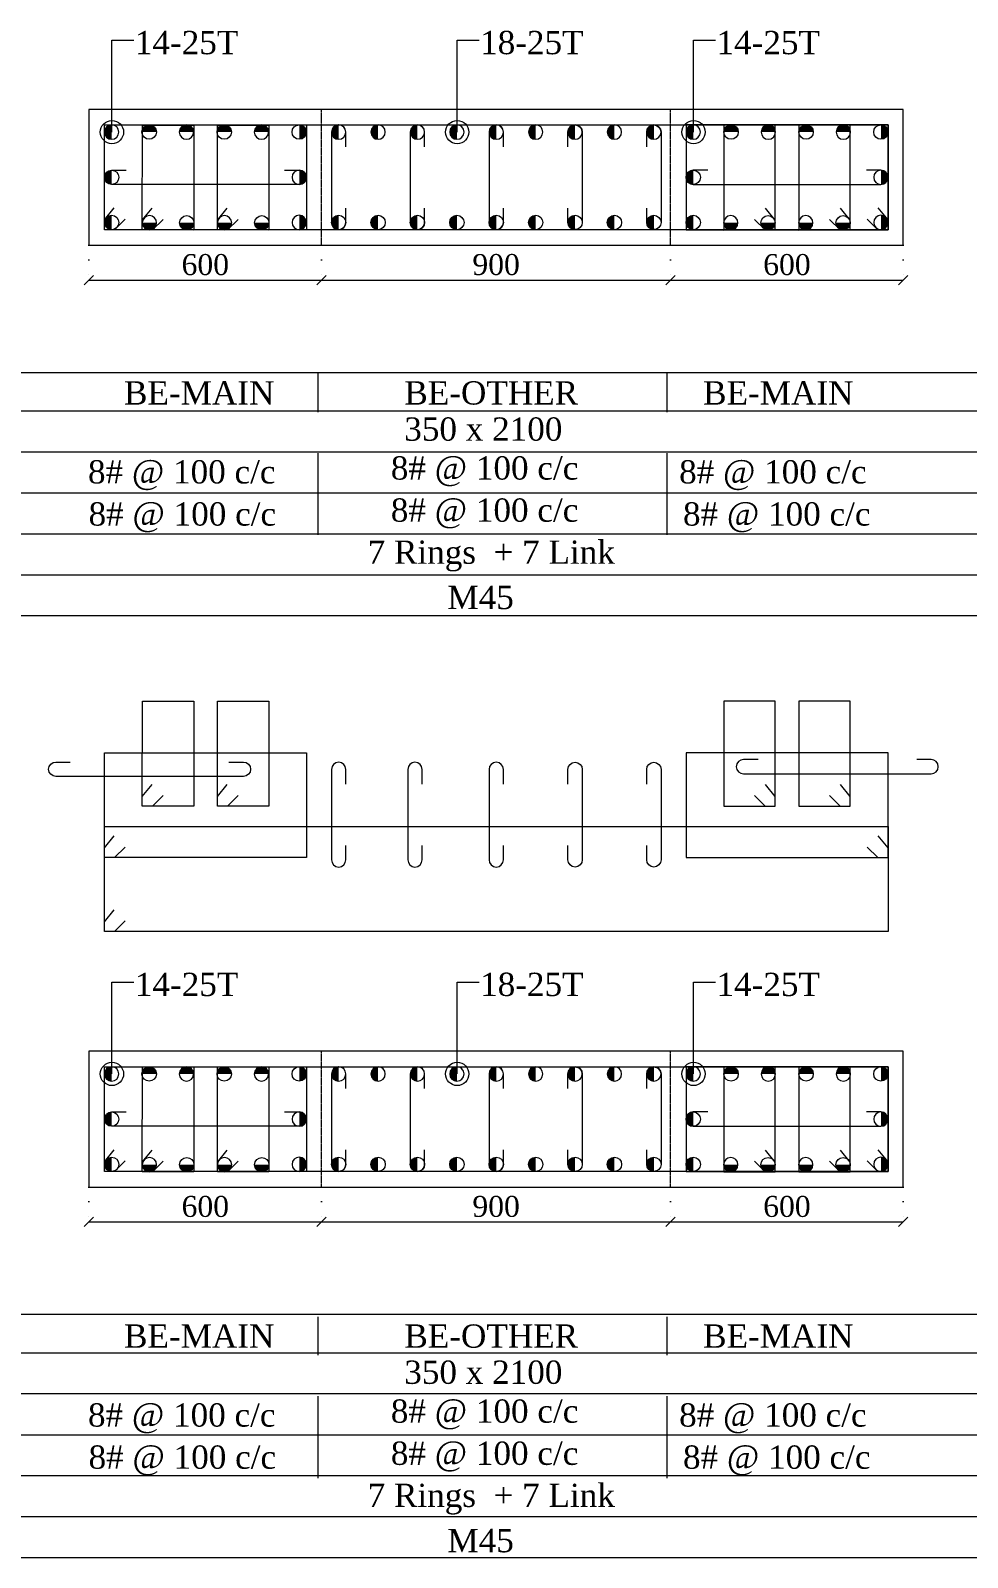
# Model space of a CAD drawing. Header units: millimetres. Extents: x 303 to 27724, y 300 to 68956.
# Drawn here: x 2561 to 4978, y 17967 to 21903 of the extents above; entities that cross this region are included whole.
import ezdxf

# ---------------------------------------------------------------- set-up
doc = ezdxf.new("R2010")
doc.units = ezdxf.units.MM
doc.linetypes.add('( Hidden )', pattern=[0.375, 0.25, -0.125])
doc.linetypes.add('DOT2', pattern=[0.125, 0, -0.125])
doc.layers.get('Defpoints').update_dxf_attribs({"lineweight": 0})
for name, color, linetype, lineweight in [('S-COL. STEEL DIA', 1, 'Continuous', 9), ('S-DIM FOOTING', 7, 'Continuous', 0), ('S-SECTION', 5, 'Continuous', 0), ('S-SECTION MARK', 7, 'Continuous', 0), ('S-SHEET', 7, 'Continuous', 0), ('S-STEEL', 1, 'Continuous', 9), ('S-STEEL-1', 1, 'Continuous', 0), ('S-STEEL-1 C.S.', 106, 'Continuous', 0), ('S-TEXT', 7, 'Continuous', 0)]:
    doc.layers.add(name, color=color, linetype=linetype, lineweight=lineweight)
doc.styles.add('AR', font='ARIALUNI.TTF', dxfattribs={"width": 0.8})
doc.styles.add('S-ROMANS', font='times.ttf')
doc.styles.add('TEXT', font='times.ttf')
doc.dimstyles.new('100', dxfattribs={"dimtxt": 180, "dimasz": 80, "dimexe": 0.18, "dimexo": 0.0625, "dimgap": 1, "dimtad": 1, "dimdec": 0, "dimzin": 0, "dimdsep": 46, "dimtxsty": 'AR', "dimblk": 'DOT', "dimcen": 0.09, "dimse1": 1, "dimse2": 1, "dimclrd": 50, "dimclrt": 256, "dimadec": 0, "dimazin": 0, "dimtfac": 1, "dimtdec": 0, "dimtix": 1, "dimtofl": 0, "dimtmove": 2, "dimatfit": 0, "dimfxl": 1, "dimtolj": 1, "dimtzin": 0, "dimlwd": -1, "dimarcsym": 0})
doc.dimstyles.new('SETU', dxfattribs={"dimtxt": 230, "dimasz": 0.2, "dimexe": 0.1, "dimexo": 0.1, "dimgap": 0.05, "dimtad": 1, "dimdec": 0, "dimzin": 0, "dimdsep": 46, "dimtxsty": 'TEXT', "dimblk": 'OBLIQUE', "dimcen": 0.09, "dimdle": 0.1, "dimclrd": 4, "dimclre": 256, "dimclrt": 256, "dimadec": 1, "dimazin": 0, "dimtfac": 1, "dimtdec": 0, "dimtix": 1, "dimtofl": 0, "dimtmove": 2, "dimatfit": 0, "dimfxl": 1, "dimtolj": 1, "dimtzin": 0, "dimlwd": -1, "dimlwe": -1, "dimarcsym": 1})

# ---------------------------------------------------------------- blocks, each defined once
blk = doc.blocks.new('_Oblique')
at = {"color": 0, "linetype": 'ByBlock', "lineweight": -2}
blk.add_line((-0.5, -0.5), (0.5, 0.5), dxfattribs=at)
blk = doc.blocks.new('*D1692')
at = {"layer": 'Defpoints', "color": 0}
for p in [(2711.9, 18921.9), (3311.9, 18921.9), (3311.9, 18832)]:
    blk.add_point(p, dxfattribs=at)
at = {"layer": 'S-DIM FOOTING', "linetype": 'DOT2', "ltscale": 300}
for p, q in [((2711.9, 18921.8), (2711.9, 18831.9)), ((3311.9, 18921.8), (3311.9, 18831.9))]:
    blk.add_line(p, q, dxfattribs=at)
at = {"layer": 'S-DIM FOOTING', "ltscale": 300}
blk.add_line((2711.8, 18832), (3312, 18832), dxfattribs=at)
at = {"layer": 'S-DIM FOOTING', "linetype": 'ByBlock', "xscale": 24, "yscale": 24, "zscale": 24, "rotation": 180}
blk.add_blockref('_Oblique', (2711.9, 18832), dxfattribs=at)
at = {"layer": 'S-DIM FOOTING', "linetype": 'ByBlock', "xscale": 24, "yscale": 24, "zscale": 24}
blk.add_blockref('_Oblique', (3311.9, 18832), dxfattribs=at)
at = {"layer": 'S-DIM FOOTING', "insert": (3011.9, 18871.5), "char_height": 54, "attachment_point": 5, "style": 'TEXT'}
blk.add_mtext('\\A1;600', dxfattribs=at)
blk = doc.blocks.new('*D1693')
at = {"layer": 'Defpoints', "color": 0}
for p in [(3311.9, 18921.9), (4211.9, 18921.9), (4211.9, 18832)]:
    blk.add_point(p, dxfattribs=at)
at = {"layer": 'S-DIM FOOTING', "linetype": 'DOT2', "ltscale": 300}
for p, q in [((3311.9, 18921.8), (3311.9, 18831.9)), ((4211.9, 18921.8), (4211.9, 18831.9))]:
    blk.add_line(p, q, dxfattribs=at)
at = {"layer": 'S-DIM FOOTING', "ltscale": 300}
blk.add_line((3311.8, 18832), (4212, 18832), dxfattribs=at)
at = {"layer": 'S-DIM FOOTING', "linetype": 'ByBlock', "xscale": 24, "yscale": 24, "zscale": 24, "rotation": 180}
blk.add_blockref('_Oblique', (3311.9, 18832), dxfattribs=at)
at = {"layer": 'S-DIM FOOTING', "linetype": 'ByBlock', "xscale": 24, "yscale": 24, "zscale": 24}
blk.add_blockref('_Oblique', (4211.9, 18832), dxfattribs=at)
at = {"layer": 'S-DIM FOOTING', "insert": (3761.9, 18871.6), "char_height": 54, "attachment_point": 5, "style": 'TEXT'}
blk.add_mtext('\\A1;900', dxfattribs=at)
blk = doc.blocks.new('*D1694')
at = {"layer": 'Defpoints', "color": 0}
for p in [(4211.9, 18921.9), (4811.9, 18921.9), (4811.9, 18832)]:
    blk.add_point(p, dxfattribs=at)
at = {"layer": 'S-DIM FOOTING', "linetype": 'DOT2', "ltscale": 300}
for p, q in [((4211.9, 18921.8), (4211.9, 18831.9)), ((4811.9, 18921.8), (4811.9, 18831.9))]:
    blk.add_line(p, q, dxfattribs=at)
at = {"layer": 'S-DIM FOOTING', "ltscale": 300}
blk.add_line((4211.8, 18832), (4812, 18832), dxfattribs=at)
at = {"layer": 'S-DIM FOOTING', "linetype": 'ByBlock', "xscale": 24, "yscale": 24, "zscale": 24, "rotation": 180}
blk.add_blockref('_Oblique', (4211.9, 18832), dxfattribs=at)
at = {"layer": 'S-DIM FOOTING', "linetype": 'ByBlock', "xscale": 24, "yscale": 24, "zscale": 24}
blk.add_blockref('_Oblique', (4811.9, 18832), dxfattribs=at)
at = {"layer": 'S-DIM FOOTING', "insert": (4511.9, 18871.5), "char_height": 54, "attachment_point": 5, "style": 'TEXT'}
blk.add_mtext('\\A1;600', dxfattribs=at)
blk = doc.blocks.new('*U17')
at = {"layer": 'S-COL. STEEL DIA'}
h = blk.add_hatch(color=256, dxfattribs=at)
h.dxf.hatch_style = 1
h.paths.add_polyline_path([(0, 18.5, 0.414214), (-18.5, 0, 0.414214), (0, -18.5)])
at = {"layer": 'S-COL. STEEL DIA', "lineweight": 5}
blk.add_circle((0, 0), 18.5, dxfattribs=at)
blk = doc.blocks.new('_Dot')
at = {"linetype": 'ByBlock', "lineweight": -2}
blk.add_line((-0.5, 0), (-1, 0), dxfattribs=at)
at = {"linetype": 'ByBlock', "const_width": 0.5}
blk.add_lwpolyline([(-0.25, 0, 1), (0.25, 0, 1)], format="xyb", close=True, dxfattribs=at)
blk = doc.blocks.new('*D1791')
at = {"layer": 'Defpoints', "color": 0}
for p in [(2711.9, 21349.9), (3311.9, 21349.9), (3311.9, 21260.1)]:
    blk.add_point(p, dxfattribs=at)
at = {"layer": 'S-DIM FOOTING', "linetype": 'DOT2', "ltscale": 300}
for p, q in [((2711.9, 21349.8), (2711.9, 21259.9)), ((3311.9, 21349.8), (3311.9, 21259.9))]:
    blk.add_line(p, q, dxfattribs=at)
at = {"layer": 'S-DIM FOOTING', "ltscale": 300}
blk.add_line((2711.8, 21260.1), (3312, 21260.1), dxfattribs=at)
at = {"layer": 'S-DIM FOOTING', "linetype": 'ByBlock', "xscale": 24, "yscale": 24, "zscale": 24, "rotation": 180}
blk.add_blockref('_Oblique', (2711.9, 21260.1), dxfattribs=at)
at = {"layer": 'S-DIM FOOTING', "linetype": 'ByBlock', "xscale": 24, "yscale": 24, "zscale": 24}
blk.add_blockref('_Oblique', (3311.9, 21260.1), dxfattribs=at)
at = {"layer": 'S-DIM FOOTING', "insert": (3011.9, 21299.5), "char_height": 54, "attachment_point": 5, "style": 'TEXT'}
blk.add_mtext('\\A1;600', dxfattribs=at)
blk = doc.blocks.new('*D1792')
at = {"layer": 'Defpoints', "color": 0}
for p in [(3311.9, 21349.9), (4211.9, 21349.9), (4211.9, 21260.1)]:
    blk.add_point(p, dxfattribs=at)
at = {"layer": 'S-DIM FOOTING', "linetype": 'DOT2', "ltscale": 300}
for p, q in [((3311.9, 21349.8), (3311.9, 21259.9)), ((4211.9, 21349.8), (4211.9, 21259.9))]:
    blk.add_line(p, q, dxfattribs=at)
at = {"layer": 'S-DIM FOOTING', "ltscale": 300}
blk.add_line((3311.8, 21260.1), (4212, 21260.1), dxfattribs=at)
at = {"layer": 'S-DIM FOOTING', "linetype": 'ByBlock', "xscale": 24, "yscale": 24, "zscale": 24, "rotation": 180}
blk.add_blockref('_Oblique', (3311.9, 21260.1), dxfattribs=at)
at = {"layer": 'S-DIM FOOTING', "linetype": 'ByBlock', "xscale": 24, "yscale": 24, "zscale": 24}
blk.add_blockref('_Oblique', (4211.9, 21260.1), dxfattribs=at)
at = {"layer": 'S-DIM FOOTING', "insert": (3761.9, 21299.6), "char_height": 54, "attachment_point": 5, "style": 'TEXT'}
blk.add_mtext('\\A1;900', dxfattribs=at)
blk = doc.blocks.new('*D1793')
at = {"layer": 'Defpoints', "color": 0}
for p in [(4211.9, 21349.9), (4811.9, 21349.9), (4811.9, 21260.1)]:
    blk.add_point(p, dxfattribs=at)
at = {"layer": 'S-DIM FOOTING', "linetype": 'DOT2', "ltscale": 300}
for p, q in [((4211.9, 21349.8), (4211.9, 21259.9)), ((4811.9, 21349.8), (4811.9, 21259.9))]:
    blk.add_line(p, q, dxfattribs=at)
at = {"layer": 'S-DIM FOOTING', "ltscale": 300}
blk.add_line((4211.8, 21260.1), (4812, 21260.1), dxfattribs=at)
at = {"layer": 'S-DIM FOOTING', "linetype": 'ByBlock', "xscale": 24, "yscale": 24, "zscale": 24, "rotation": 180}
blk.add_blockref('_Oblique', (4211.9, 21260.1), dxfattribs=at)
at = {"layer": 'S-DIM FOOTING', "linetype": 'ByBlock', "xscale": 24, "yscale": 24, "zscale": 24}
blk.add_blockref('_Oblique', (4811.9, 21260.1), dxfattribs=at)
at = {"layer": 'S-DIM FOOTING', "insert": (4511.9, 21299.5), "char_height": 54, "attachment_point": 5, "style": 'TEXT'}
blk.add_mtext('\\A1;600', dxfattribs=at)

msp = doc.modelspace()

# ---------------------------------------------------------------- linework, layer by layer
at = {"layer": 'S-SECTION'}
for points, elevation in [([(4811.9, 21349.9), (4811.9, 21699.9), (2711.9, 21699.9), (2711.9, 21349.9)], -0.4), ([(4811.9, 18921.9), (4811.9, 19271.9), (2711.9, 19271.9), (2711.9, 18921.9)], -0.3)]:
    msp.add_lwpolyline(points, close=True, dxfattribs=dict(at, elevation=elevation))
at = {"layer": 'S-SHEET'}
for p, q in [((303, 21022, 7.4), (27724.1, 21022, 7.4)), ((3302.2, 21018.9, -1.1), (3302.2, 20919.4, -1.1)), ((4202.2, 21018.9, -1.1), (4202.2, 20919.4, -1.1)), ((303, 20922.5, -0.4), (27724.1, 20922.5, -0.5)), ((303, 20817.3, -0.4), (27724.1, 20817.3, -0.5)), ((303, 20817.3, -0.4), (27724.1, 20817.3, -0.5)), ((3302.2, 20814.1, -1.1), (3302.2, 20602.8, -1.1)), ((4202.2, 20814.1, -1.1), (4202.2, 20602.8, -1.1)), ((303, 20711.5, -0.4), (27724.1, 20711.5, -0.5)), ((303, 20606, -0.4), (27724.1, 20606, -0.4)), ((303, 20500.5, -0.4), (27724.1, 20500.5, -0.5)), ((303, 18594, 7.5), (27724.1, 18594, 7.5)), ((3302.2, 18587.5, -1.2), (3302.2, 18488, -1.2)), ((4202.2, 18587.5, -1.2), (4202.2, 18488, -1.2)), ((303, 18494.4, -0.4), (27724.1, 18494.4, -0.4)), ((303, 18389.2, -0.4), (27724.1, 18389.2, -0.4)), ((303, 18389.2, -0.4), (27724.1, 18389.2, -0.4)), ((3302.2, 18382.7, -1.2), (3302.2, 18171.4, -1.2)), ((4202.2, 18382.7, -1.2), (4202.2, 18171.4, -1.2)), ((303, 18283.4, -0.4), (27724.1, 18283.4, -0.4)), ((303, 18177.9, -0.4), (27724.1, 18177.9, -0.4)), ((303, 18072.4, -0.4), (27724.1, 18072.4, -0.4))]:
    msp.add_line(p, q, dxfattribs=at)
at = {"layer": 'S-SHEET', "color": 0}
for p, q in [((303, 20394.9, -0.4), (27724.1, 20394.9, -0.5)), ((303, 17966.9, -0.4), (27724.1, 17966.9, -0.4))]:
    msp.add_line(p, q, dxfattribs=at)
at = {"layer": 'S-STEEL', "color": 1}
for points, elevation in [([(2805.4, 21417.3), (2777.9, 21389.9), (2751.9, 21389.9), (2751.9, 21659.9), (4772.7, 21659.9), (4772.7, 21389.9), (2751.9, 21389.9), (2751.9, 21415), (2777.1, 21445.8)], -0.4), ([(2805.4, 19608.2), (2777.9, 19580.9), (2751.9, 19580.9), (2751.9, 19850.9), (4772.7, 19850.9), (4772.7, 19580.9), (2751.9, 19580.9), (2751.9, 19605.9), (2777.1, 19636.8)], -0.3), ([(2805.4, 18989.2), (2777.9, 18961.9), (2751.9, 18961.9), (2751.9, 19231.9), (4772.7, 19231.9), (4772.7, 18961.9), (2751.9, 18961.9), (2751.9, 18986.9), (2777.1, 19017.8)], -0.3)]:
    msp.add_lwpolyline(points, dxfattribs=dict(at, elevation=elevation))
at = {"layer": 'S-STEEL', "color": 3}
for points, elevation in [([(3374.3, 21603.8), (3374.3, 21641.5, 1), (3337.4, 21641.5), (3337.4, 21408.4, 1), (3374.3, 21408.4), (3374.3, 21445.6)], -0.8), ([(3577.5, 21603.8), (3577.5, 21641.5, 1), (3540.6, 21641.5), (3540.6, 21408.4, 1), (3577.5, 21408.4), (3577.5, 21445.6)], -0.8), ([(3780.7, 21603.8), (3780.7, 21641.5, 1), (3743.8, 21641.5), (3743.8, 21408.4, 1), (3780.7, 21408.4), (3780.7, 21445.6)], -0.8), ([(3947.1, 21603.8), (3947.1, 21641.5, -1), (3984, 21641.5), (3984, 21408.4, -1), (3947.1, 21408.4), (3947.1, 21445.6)], -0.8), ([(4150.3, 21603.8), (4150.3, 21641.5, -1), (4187.2, 21641.5), (4187.2, 21408.4, -1), (4150.3, 21408.4), (4150.3, 21445.6)], -0.8), ([(3216.5, 21543.4), (3254.2, 21543.4, -1), (3254.2, 21506.5), (2770.3, 21506.5, -1), (2770.3, 21543.4), (2807.6, 21543.4)], -0.8), ([(4308.1, 21543.4), (4270.3, 21543.4, 1), (4270.3, 21506.5), (4754.2, 21506.5, 1), (4754.2, 21543.4), (4717, 21543.4)], -0.8), ([(3072.5, 20017.4), (3110.2, 20017.4, -1), (3110.2, 19980.5), (2626.3, 19980.5, -1), (2626.3, 20017.4), (2663.6, 20017.4)], -1), ([(3374.3, 19960.7), (3374.3, 19998.4, 1), (3337.4, 19998.4), (3337.4, 19765.3, 1), (3374.3, 19765.3), (3374.3, 19802.6)], -0.7), ([(3571.1, 19960.7), (3571.1, 19998.4, 1), (3534.2, 19998.4), (3534.2, 19765.3, 1), (3571.1, 19765.3), (3571.1, 19802.6)], -0.7), ([(3780.7, 19960.7), (3780.7, 19998.4, 1), (3743.8, 19998.4), (3743.8, 19765.3, 1), (3780.7, 19765.3), (3780.7, 19802.6)], -0.7), ([(3947.1, 19960.7), (3947.1, 19998.4, -1), (3984, 19998.4), (3984, 19765.3, -1), (3947.1, 19765.3), (3947.1, 19802.6)], -0.7), ([(4150.3, 19960.7), (4150.3, 19998.4, -1), (4187.2, 19998.4), (4187.2, 19765.3, -1), (4150.3, 19765.3), (4150.3, 19802.6)], -0.7), ([(4437.6, 20023.9), (4399.8, 20023.9, 1), (4399.8, 19987), (4883.7, 19987, 1), (4883.7, 20023.9), (4846.5, 20023.9)], -0.7), ([(3374.3, 19175.7), (3374.3, 19213.4, 1), (3337.4, 19213.4), (3337.4, 18980.3, 1), (3374.3, 18980.3), (3374.3, 19017.6)], -0.7), ([(3577.5, 19175.7), (3577.5, 19213.4, 1), (3540.6, 19213.4), (3540.6, 18980.3, 1), (3577.5, 18980.3), (3577.5, 19017.6)], -0.7), ([(3780.7, 19175.7), (3780.7, 19213.4, 1), (3743.8, 19213.4), (3743.8, 18980.3, 1), (3780.7, 18980.3), (3780.7, 19017.6)], -0.7), ([(3947.1, 19175.7), (3947.1, 19213.4, -1), (3984, 19213.4), (3984, 18980.3, -1), (3947.1, 18980.3), (3947.1, 19017.6)], -0.7), ([(4150.3, 19175.7), (4150.3, 19213.4, -1), (4187.2, 19213.4), (4187.2, 18980.3, -1), (4150.3, 18980.3), (4150.3, 19017.6)], -0.7), ([(3216.5, 19115.3), (3254.2, 19115.3, -1), (3254.2, 19078.4), (2770.3, 19078.4, -1), (2770.3, 19115.3), (2807.6, 19115.3)], -0.7), ([(4308.1, 19115.3), (4270.3, 19115.3, 1), (4270.3, 19078.4), (4754.2, 19078.4, 1), (4754.2, 19115.3), (4717, 19115.3)], -0.7)]:
    msp.add_lwpolyline(points, format="xyb", dxfattribs=dict(at, elevation=elevation))
at = {"layer": 'S-STEEL-1', "color": 6}
for points, elevation in [([(2805.4, 21417.3), (2777.9, 21389.9), (2751.9, 21389.9), (2751.9, 21659.9), (3272.7, 21659.9), (3272.7, 21389.9), (2751.9, 21389.9), (2751.9, 21415), (2777.1, 21445.8)], -0.8), ([(4719.1, 21417.3), (4746.7, 21389.9), (4772.7, 21389.9), (4772.7, 21659.9), (4251.9, 21659.9), (4251.9, 21389.9), (4772.7, 21389.9), (4772.7, 21415), (4747.5, 21445.8)], -0.8), ([(2805.4, 19798.3), (2777.9, 19771), (2751.9, 19771), (2751.9, 20041), (3272.7, 20041), (3272.7, 19771), (2751.9, 19771), (2751.9, 19796), (2777.1, 19826.9)], -0.7), ([(4719.1, 19798.3), (4746.7, 19771), (4772.7, 19771), (4772.7, 20041), (4251.9, 20041), (4251.9, 19771), (4772.7, 19771), (4772.7, 19796), (4747.5, 19826.9)], -0.7), ([(2805.4, 18989.2), (2777.9, 18961.9), (2751.9, 18961.9), (2751.9, 19231.9), (3272.7, 19231.9), (3272.7, 18961.9), (2751.9, 18961.9), (2751.9, 18986.9), (2777.1, 19017.8)], -0.7), ([(4719.1, 18989.2), (4746.7, 18961.9), (4772.7, 18961.9), (4772.7, 19231.9), (4251.9, 19231.9), (4251.9, 18961.9), (4772.7, 18961.9), (4772.7, 18986.9), (4747.5, 19017.8)], -0.7)]:
    msp.add_lwpolyline(points, dxfattribs=dict(at, elevation=elevation))
at = {"layer": 'S-STEEL-1', "color": 41}
for points, elevation in [([(2903, 21416.5), (2875.5, 21389.2), (2849.4, 21389.2), (2849.5, 21659.7), (2982.2, 21659.4), (2982.2, 21388.9), (2849.4, 21389.2), (2849.4, 21414.2), (2874.6, 21445)], -0.8), ([(3096.6, 21416.5), (3069, 21389.2), (3043, 21389.2), (3043, 21659.7), (3175.8, 21659.4), (3175.8, 21388.9), (3043, 21389.2), (3043, 21414.2), (3068.2, 21445)], -0.8), ([(4428, 21416.5), (4455.6, 21389.2), (4481.6, 21389.2), (4481.6, 21659.7), (4348.8, 21659.4), (4348.8, 21388.9), (4481.6, 21389.2), (4481.6, 21414.2), (4456.4, 21445)], -0.8), ([(4621.6, 21416.5), (4649.1, 21389.2), (4675.1, 21389.2), (4675.1, 21659.7), (4542.4, 21659.4), (4542.4, 21388.9), (4675.1, 21389.2), (4675.1, 21414.2), (4649.9, 21445)], -0.8), ([(2903, 19931), (2875.5, 19903.7), (2849.4, 19903.7), (2849.5, 20174.2), (2982.2, 20174), (2982.2, 19903.4), (2849.4, 19903.7), (2849.4, 19928.7), (2874.6, 19959.6)], -0.7), ([(3096.6, 19931), (3069, 19903.7), (3043, 19903.7), (3043, 20174.2), (3175.8, 20174), (3175.8, 19903.4), (3043, 19903.7), (3043, 19928.7), (3068.2, 19959.6)], -0.7), ([(4428, 19931), (4455.6, 19903.7), (4481.6, 19903.7), (4481.6, 20174.2), (4348.8, 20174), (4348.8, 19903.4), (4481.6, 19903.7), (4481.6, 19928.7), (4456.4, 19959.6)], -0.7), ([(4621.6, 19931), (4649.1, 19903.7), (4675.1, 19903.7), (4675.1, 20174.2), (4542.4, 20174), (4542.4, 19903.4), (4675.1, 19903.7), (4675.1, 19928.7), (4649.9, 19959.6)], -0.7), ([(2903, 18988.4), (2875.5, 18961.1), (2849.4, 18961.1), (2849.5, 19231.6), (2982.2, 19231.4), (2982.2, 18960.8), (2849.4, 18961.1), (2849.4, 18986.1), (2874.6, 19017)], -0.7), ([(3096.6, 18988.4), (3069, 18961.1), (3043, 18961.1), (3043, 19231.6), (3175.8, 19231.4), (3175.8, 18960.8), (3043, 18961.1), (3043, 18986.1), (3068.2, 19017)], -0.7), ([(4428, 18988.4), (4455.6, 18961.1), (4481.6, 18961.1), (4481.6, 19231.6), (4348.8, 19231.4), (4348.8, 18960.8), (4481.6, 18961.1), (4481.6, 18986.1), (4456.4, 19017)], -0.7), ([(4621.6, 18988.4), (4649.1, 18961.1), (4675.1, 18961.1), (4675.1, 19231.6), (4542.4, 19231.4), (4542.4, 18960.8), (4675.1, 18961.1), (4675.1, 18986.1), (4649.9, 19017)], -0.7)]:
    msp.add_lwpolyline(points, dxfattribs=dict(at, elevation=elevation))
at = {"layer": 'S-STEEL-1 C.S.', "color": 8, "linetype": '( Hidden )'}
for p, q in [((3311.9, 21349.9, -0.4), (3311.9, 21699.9, -0.4)), ((4211.9, 21349.9, -0.8), (4211.9, 21699.9, -0.8)), ((3311.9, 18921.9, -0.3), (3311.9, 19271.9, -0.3)), ((4211.9, 18921.9, -0.7), (4211.9, 19271.9, -0.7))]:
    msp.add_line(p, q, dxfattribs=at)

# ---------------------------------------------------------------- block references
at = {"layer": 'S-COL. STEEL DIA', "xscale": -1}
for p, rotation in [((2770.3, 21641.5, -0.8), 180), ((2963.3, 21641.5, -0.8), 90.19403361430274), ((3156.8, 21641.5, -0.8), 90.19403361430274), ((3355.8, 21641.5, -0.8), 180), ((3457.5, 21641.5, -0.8), 180), ((3559.1, 21641.5, -0.8), 180), ((3660.7, 21641.5, -0.8), 180), ((3762.3, 21641.5, -0.8), 180), ((3863.9, 21641.5, -0.8), 180), ((3965.5, 21641.5, -0.8), 180), ((4067.1, 21641.5, -0.8), 180), ((4168.7, 21641.5, -0.8), 180), ((4270.3, 21641.5, -0.8), 180), ((4463.9, 21641.5, -0.8), 89.80596638569695), ((4657.5, 21641.5, -0.8), 89.80596638569695), ((2867.9, 21407.6, -0.8), 270.1940336143028), ((3061.5, 21407.6, -0.8), 270.1940336143028), ((4367, 21407.6, -0.8), 269.8059663856972), ((4560.5, 21407.6, -0.8), 269.8059663856972), ((2770.3, 19213.4, -0.7), 180), ((2963.3, 19213.4, -0.7), 90.19403361430275), ((3156.8, 19213.4, -0.7), 90.19403361430275), ((3355.8, 19213.4, -0.7), 180), ((3457.5, 19213.4, -0.7), 180), ((3559.1, 19213.4, -0.7), 180), ((3660.7, 19213.4, -0.7), 180), ((3762.3, 19213.4, -0.7), 180), ((3863.9, 19213.4, -0.7), 180), ((3965.5, 19213.4, -0.7), 180), ((4067.1, 19213.4, -0.7), 180), ((4168.7, 19213.4, -0.7), 180), ((4270.3, 19213.4, -0.7), 180), ((4463.9, 19213.4, -0.7), 89.80596638569696), ((4657.5, 19213.4, -0.7), 89.80596638569696), ((2867.9, 18979.5, -0.7), 270.1940336143028), ((3061.5, 18979.5, -0.7), 270.1940336143028), ((4367, 18979.5, -0.7), 269.8059663856972), ((4560.5, 18979.5, -0.7), 269.8059663856972)]:
    msp.add_blockref('*U17', p, dxfattribs=dict(at, rotation=rotation))
at = {"layer": 'S-COL. STEEL DIA'}
for p, rotation in [((2867.1, 21641.5, -0.8), 270.194033614303), ((3060.7, 21641.5, -0.8), 270.194033614303), ((3254.2, 21641.5, -0.8), 180), ((4367.8, 21641.5, -0.8), 269.8059663856972), ((4561.3, 21641.5, -0.8), 269.8059663856972), ((4754.2, 21641.5, -0.8), 180), ((2964.1, 21407.6, -0.8), 90.19403361430281), ((3157.6, 21407.6, -0.8), 90.19403361430281), ((4463.1, 21407.6, -0.8), 89.80596638569716), ((4656.7, 21407.6, -0.8), 89.80596638569716), ((2867.1, 19213.4, -0.7), 270.194033614303), ((3060.7, 19213.4, -0.7), 270.194033614303), ((3254.2, 19213.4, -0.7), 180), ((4367.8, 19213.4, -0.7), 269.8059663856972), ((4561.3, 19213.4, -0.7), 269.8059663856972), ((4754.2, 19213.4, -0.7), 180), ((2964.1, 18979.5, -0.7), 90.19403361430281), ((3157.6, 18979.5, -0.7), 90.19403361430281), ((4463.1, 18979.5, -0.7), 89.80596638569716), ((4656.7, 18979.5, -0.7), 89.80596638569716)]:
    msp.add_blockref('*U17', p, dxfattribs=dict(at, rotation=rotation))
for p in [(2770.3, 21524.9, -0.8), (4270.3, 21524.9, -0.8), (2770.3, 21408.4, -0.8), (3355.8, 21408.4, -0.8), (3457.5, 21408.4, -0.8), (3559.1, 21408.4, -0.8), (3660.7, 21408.4, -0.8), (3762.3, 21408.4, -0.8), (3863.9, 21408.4, -0.8), (3965.5, 21408.4, -0.8), (4067.1, 21408.4, -0.8), (4168.7, 21408.4, -0.8), (4270.3, 21408.4, -0.8), (2770.3, 19096.9, -0.7), (4270.3, 19096.9, -0.7), (2770.3, 18980.3, -0.7), (3355.8, 18980.3, -0.7), (3457.5, 18980.3, -0.7), (3559.1, 18980.3, -0.7), (3660.7, 18980.3, -0.7), (3762.3, 18980.3, -0.7), (3863.9, 18980.3, -0.7), (3965.5, 18980.3, -0.7), (4067.1, 18980.3, -0.7), (4168.7, 18980.3, -0.7), (4270.3, 18980.3, -0.7)]:
    msp.add_blockref('*U17', p, dxfattribs=at)
at = {"layer": 'S-COL. STEEL DIA', "xscale": -1}
for p in [(3254.2, 21524.9, -0.8), (4754.2, 21524.9, -0.8), (3254.2, 21408.4, -0.8), (4754.2, 21408.4, -0.8), (3254.2, 19096.9, -0.7), (4754.2, 19096.9, -0.7), (3254.2, 18980.3, -0.7), (4754.2, 18980.3, -0.7)]:
    msp.add_blockref('*U17', p, dxfattribs=at)

# ---------------------------------------------------------------- texts
at = {"layer": 'S-TEXT', "color": 7, "style": 'TEXT'}
for s, p in [('14-25T', (2830.3, 21842.3, -0.8)), ('18-25T', (3720.6, 21842.3, -0.8)), ('14-25T', (4330.3, 21842.3, -0.8)), ('14-25T', (2830.3, 19414.3, -0.7)), ('18-25T', (3720.6, 19414.3, -0.7)), ('14-25T', (4330.3, 19414.3, -0.7))]:
    msp.add_text(s, height=60, dxfattribs=at).set_placement(p)
at = {"layer": 'S-TEXT', "style": 'S-ROMANS'}
for s, p in [('BE-MAIN ', (2802.3, 20939.1, -1.1)), ('BE-OTHER', (3525.3, 20939.1, -1.1)), ('BE-MAIN ', (4295.8, 20939.1, -1.1)), ('350 x 2100', (3525, 20845.9, -1.1)), ('8# @ 100 c/c', (2709.3, 20735.6, -1.1)), ('8# @ 100 c/c', (3490.3, 20745.6, -1.1)), ('8# @ 100 c/c', (4233.8, 20735.6, -1.1)), ('8# @ 100 c/c', (2710.8, 20627, -1.1)), ('8# @ 100 c/c', (3490.3, 20637, -1.1)), ('8# @ 100 c/c', (4243.8, 20627, -1.1)), ('7 Rings  + 7 Link', (3430.5, 20528.5, -1.1)), ('M45', (3636.4, 20411.8, -1.1)), ('BE-MAIN ', (2802.3, 18507.7, -1.2)), ('BE-OTHER', (3525.3, 18507.7, -1.2)), ('BE-MAIN ', (4295.8, 18507.7, -1.2)), ('350 x 2100', (3525, 18414.5, -1.2)), ('8# @ 100 c/c', (2709.3, 18304.2, -1.2)), ('8# @ 100 c/c', (3490.3, 18314.2, -1.2)), ('8# @ 100 c/c', (4233.8, 18304.2, -1.2)), ('8# @ 100 c/c', (3490.3, 18205.6, -1.2)), ('8# @ 100 c/c', (2710.8, 18195.6, -1.2)), ('8# @ 100 c/c', (4243.8, 18195.6, -1.2)), ('7 Rings  + 7 Link', (3430.5, 18097.1, -1.2)), ('M45', (3636.4, 17980.4, -1.2))]:
    msp.add_text(s, height=60, dxfattribs=at).set_placement(p)

# ---------------------------------------------------------------- dimensions: what is measured, and where the dimension line sits
at = {"layer": 'S-DIM FOOTING', "ltscale": 300}
for base, p1, p2, picture, middle in [((3311.9, 21260.1, -0.8), (2711.9, 21349.9, -0.4), (3311.9, 21349.9, -0.4), '*D1791', (3011.9, 21299.5, -0.8)), ((4211.9, 21260.1, -0.8), (3311.9, 21349.9, -0.4), (4211.9, 21349.9, -0.8), '*D1792', (3761.9, 21299.6, -0.8)), ((4811.9, 21260.1, -1.1), (4211.9, 21349.9, -0.8), (4811.9, 21349.9, -0.4), '*D1793', (4511.9, 21299.5, -1.1)), ((3311.9, 18832, -0.7), (2711.9, 18921.9, -0.3), (3311.9, 18921.9, -0.3), '*D1692', (3011.9, 18871.5, -0.7)), ((4211.9, 18832, -0.7), (3311.9, 18921.9, -0.3), (4211.9, 18921.9, -0.7), '*D1693', (3761.9, 18871.6, -0.7)), ((4811.9, 18832, -1), (4211.9, 18921.9, -0.7), (4811.9, 18921.9, -0.3), '*D1694', (4511.9, 18871.5, -1))]:
    dim = msp.add_linear_dim(base=base, p1=p1, p2=p2, angle=180, dimstyle='SETU', override={"dimscale": 1.2, "dimtxt": 45, "dimasz": 20, "dimgap": 10, "dimblk1": 'Oblique', "dimblk2": 'Oblique', "dimsah": 1, "dimclrd": 256, "dimarcsym": 1}, dxfattribs=at)
    dim.commit()
    dim.dimension.update_dxf_attribs({"geometry": picture, "text_midpoint": middle})

# ---------------------------------------------------------------- leaders
at = {"layer": 'S-SECTION MARK'}
for points in [[(2771.1, 21641.5, -0.4), (2771.1, 21878.2, -0.4), (2827.6, 21878.2, -0.4)], [(3661.5, 21641.5, -0.4), (3661.5, 21878.2, -0.4), (3717.9, 21878.2, -0.4)], [(4271.1, 21641.5, -0.4), (4271.1, 21878.2, -0.4), (4327.6, 21878.2, -0.4)], [(2771.1, 19213.4, -0.3), (2771.1, 19450.1, -0.3), (2827.6, 19450.1, -0.3)], [(3661.5, 19213.4, -0.3), (3661.5, 19450.1, -0.3), (3717.9, 19450.1, -0.3)], [(4271.1, 19213.4, -0.3), (4271.1, 19450.1, -0.3), (4327.6, 19450.1, -0.3)]]:
    msp.add_leader(points, dimstyle='100', override={"dimasz": 60, "dimtad": 0, "dimclrd": 256, "dimldrblk": 'DotBlank', "dimfxl": 50, "dimfxlon": 1, "dimarcsym": 1}, dxfattribs=at)

doc.saveas('drawing.dxf')
